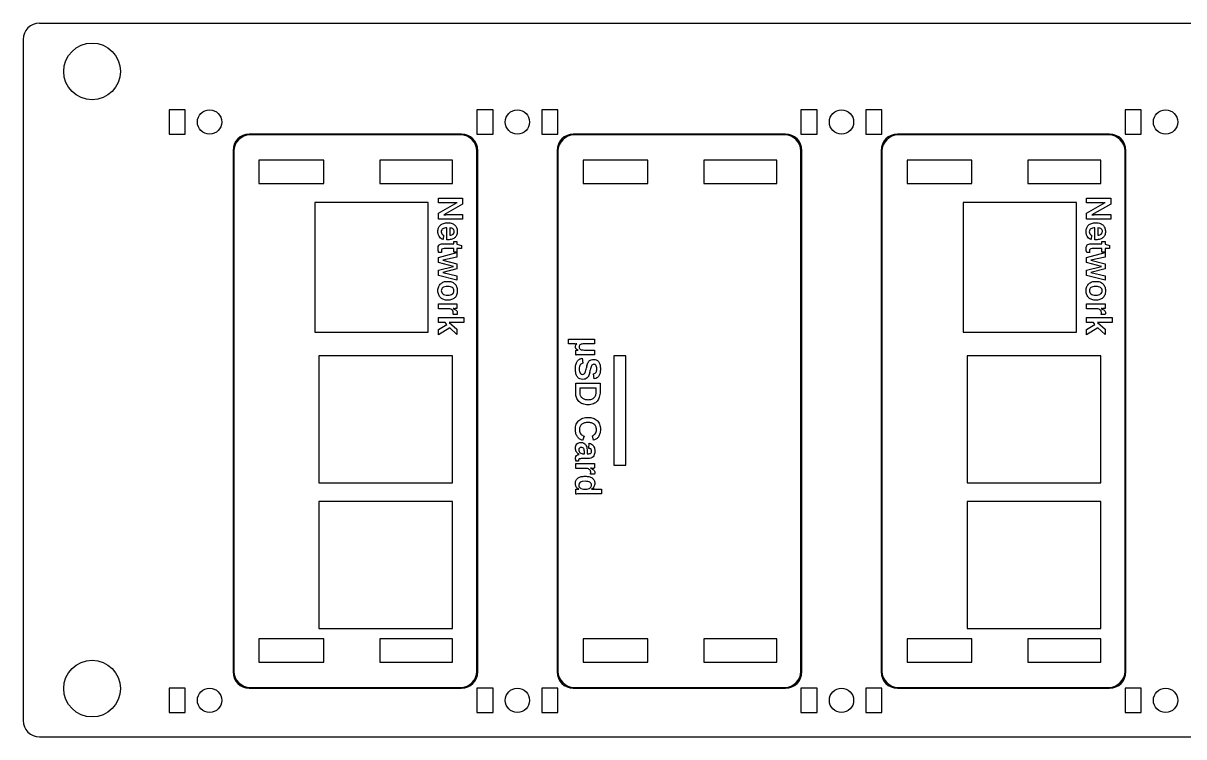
# Model space of a CAD drawing. Header units: millimetres. Extents: x 0 to 575, y 0 to 378.
# Drawn here: x 0 to 143.2, y 0 to 88.1 of the extents above; entities that cross this region are included whole.
import ezdxf

# ---------------------------------------------------------------- set-up
doc = ezdxf.new("R2010")
doc.units = ezdxf.units.MM
doc.layers.get('0').update_dxf_attribs({"color": 178, "true_color": 0x000000})
for name, color, linetype, true_color in [('cutout', 1, 'Continuous', 0xff0000), ('inner-cutout', 5, 'Continuous', 0x0000ff), ('outer-cutout', 6, 'Continuous', 0xff00ff), ('text', 3, 'Continuous', 0x00ff00)]:
    doc.layers.add(name, color=color, linetype=linetype, true_color=true_color)

msp = doc.modelspace()

# ---------------------------------------------------------------- linework, layer by layer
for p, q in [((2, 88.1), (480, 88.1)), ((0, 86.1), (0, 2)), ((2, 0), (480, 0))]:
    msp.add_line(p, q)
for centre, start, end in [((2, 86.1), 90, 180), ((2, 2), 180, 270)]:
    msp.add_arc(centre, 2, start, end)
at = {"layer": 'cutout'}
for p, q in [((20, 77.4), (18, 77.4)), ((18, 77.4), (18, 74.4)), ((20, 74.4), (20, 77.4)), ((58, 77.4), (56, 77.4)), ((56, 77.4), (56, 74.4)), ((58, 74.4), (58, 77.4)), ((66, 77.4), (64, 77.4)), ((64, 77.4), (64, 74.4)), ((66, 74.4), (66, 77.4)), ((98, 77.4), (96, 77.4)), ((96, 77.4), (96, 74.4)), ((98, 74.4), (98, 77.4)), ((106, 77.4), (104, 77.4)), ((104, 77.4), (104, 74.4)), ((106, 74.4), (106, 77.4)), ((138, 77.4), (136, 77.4)), ((136, 77.4), (136, 74.4)), ((138, 74.4), (138, 77.4)), ((18, 74.4), (20, 74.4)), ((54.1, 74.4), (27.9, 74.4)), ((56, 74.4), (58, 74.4)), ((64, 74.4), (66, 74.4)), ((94.1, 74.4), (67.9, 74.4)), ((96, 74.4), (98, 74.4)), ((104, 74.4), (106, 74.4)), ((134.1, 74.4), (107.9, 74.4)), ((136, 74.4), (138, 74.4)), ((25.9, 72.4), (25.9, 8)), ((56.1, 8), (56.1, 72.4)), ((65.9, 72.4), (65.9, 8)), ((96.1, 8), (96.1, 72.4)), ((105.9, 72.4), (105.9, 8)), ((136.1, 8), (136.1, 72.4)), ((20, 6), (18, 6)), ((18, 6), (18, 3)), ((20, 3), (20, 6)), ((27.9, 6), (54.1, 6)), ((58, 6), (56, 6)), ((56, 6), (56, 3)), ((58, 3), (58, 6)), ((66, 6), (64, 6)), ((64, 6), (64, 3)), ((66, 3), (66, 6)), ((67.9, 6), (94.1, 6)), ((98, 6), (96, 6)), ((96, 6), (96, 3)), ((98, 3), (98, 6)), ((106, 6), (104, 6)), ((104, 6), (104, 3)), ((106, 3), (106, 6)), ((107.9, 6), (134.1, 6)), ((138, 6), (136, 6)), ((136, 6), (136, 3)), ((138, 3), (138, 6)), ((18, 3), (20, 3)), ((56, 3), (58, 3)), ((64, 3), (66, 3)), ((96, 3), (98, 3)), ((104, 3), (106, 3)), ((136, 3), (138, 3))]:
    msp.add_line(p, q, dxfattribs=at)
for centre, radius in [((8.5, 82.15), 3.5), ((23, 75.9), 1.5), ((61, 75.9), 1.5), ((101, 75.9), 1.5), ((141, 75.9), 1.5), ((8.5, 5.95), 3.5), ((23, 4.5), 1.5), ((61, 4.5), 1.5), ((101, 4.5), 1.5), ((141, 4.5), 1.5)]:
    msp.add_circle(centre, radius, dxfattribs=at)
for centre, start, end in [((27.9, 72.4), 90, 180), ((54.1, 72.4), 0, 90), ((67.9, 72.4), 90, 180), ((94.1, 72.4), 0, 90), ((107.9, 72.4), 90, 180), ((134.1, 72.4), 0, 90), ((27.9, 8), 180, 270), ((54.1, 8), 270, 0), ((67.9, 8), 180, 270), ((94.1, 8), 270, 0), ((107.9, 8), 180, 270), ((134.1, 8), 270, 0)]:
    msp.add_arc(centre, 2, start, end, dxfattribs=at)
at = {"layer": 'inner-cutout', "lineweight": -3}
for p, q in [((37.1, 71.2), (29.1, 71.2)), ((29.1, 71.2), (29.1, 68.3)), ((37.1, 68.3), (37.1, 71.2)), ((53, 71.2), (44, 71.2)), ((44, 71.2), (44, 68.3)), ((53, 68.3), (53, 71.2)), ((77.1, 71.2), (69.1, 71.2)), ((69.1, 71.2), (69.1, 68.3)), ((77.1, 68.3), (77.1, 71.2)), ((93, 71.2), (84, 71.2)), ((84, 71.2), (84, 68.3)), ((93, 68.3), (93, 71.2)), ((117.1, 71.2), (109.1, 71.2)), ((109.1, 71.2), (109.1, 68.3)), ((117.1, 68.3), (117.1, 71.2)), ((133, 71.2), (124, 71.2)), ((124, 71.2), (124, 68.3)), ((133, 68.3), (133, 71.2)), ((29.1, 68.3), (37.1, 68.3)), ((44, 68.3), (53, 68.3)), ((69.1, 68.3), (77.1, 68.3)), ((84, 68.3), (93, 68.3)), ((109.1, 68.3), (117.1, 68.3)), ((124, 68.3), (133, 68.3)), ((37.1, 12.1), (29.1, 12.1)), ((29.1, 12.1), (29.1, 9.2)), ((37.1, 9.2), (37.1, 12.1)), ((53, 12.1), (44, 12.1)), ((44, 12.1), (44, 9.2)), ((53, 9.2), (53, 12.1)), ((77.1, 12.1), (69.1, 12.1)), ((69.1, 12.1), (69.1, 9.2)), ((77.1, 9.2), (77.1, 12.1)), ((93, 12.1), (84, 12.1)), ((84, 12.1), (84, 9.2)), ((93, 9.2), (93, 12.1)), ((117.1, 12.1), (109.1, 12.1)), ((109.1, 12.1), (109.1, 9.2)), ((117.1, 9.2), (117.1, 12.1)), ((133, 12.1), (124, 12.1)), ((124, 12.1), (124, 9.2)), ((133, 9.2), (133, 12.1)), ((29.1, 9.2), (37.1, 9.2)), ((44, 9.2), (53, 9.2)), ((69.1, 9.2), (77.1, 9.2)), ((84, 9.2), (93, 9.2)), ((109.1, 9.2), (117.1, 9.2)), ((124, 9.2), (133, 9.2))]:
    msp.add_line(p, q, dxfattribs=at)
at = {"layer": 'inner-cutout'}
for p, q in [((36, 65.95), (36, 49.95)), ((50, 65.95), (36, 65.95)), ((50, 49.95), (50, 65.95)), ((116, 65.95), (116, 49.95)), ((130, 65.95), (116, 65.95)), ((130, 49.95), (130, 65.95)), ((36, 49.95), (50, 49.95)), ((116, 49.95), (130, 49.95)), ((36.5, 47.05), (36.5, 31.35)), ((53, 47.05), (36.5, 47.05)), ((53, 31.35), (53, 47.05)), ((74.4, 47.05), (72.9, 47.05)), ((72.9, 47.05), (72.9, 33.55)), ((74.4, 33.55), (74.4, 47.05)), ((116.5, 47.05), (116.5, 31.35)), ((133, 47.05), (116.5, 47.05)), ((133, 31.35), (133, 47.05)), ((72.9, 33.55), (74.4, 33.55)), ((36.5, 31.35), (53, 31.35)), ((116.5, 31.35), (133, 31.35)), ((36.5, 29.05), (36.5, 13.35)), ((53, 29.05), (36.5, 29.05)), ((53, 13.35), (53, 29.05)), ((116.5, 29.05), (116.5, 13.35)), ((133, 29.05), (116.5, 29.05)), ((133, 13.35), (133, 29.05)), ((36.5, 13.35), (53, 13.35)), ((116.5, 13.35), (133, 13.35))]:
    msp.add_line(p, q, dxfattribs=at)
at = {"layer": 'outer-cutout', "lineweight": -3}
for p, q in [((54, 74.3), (28, 74.3)), ((94, 74.3), (68, 74.3)), ((134, 74.3), (108, 74.3)), ((26, 72.3), (26, 8.1)), ((56, 8.1), (56, 72.3)), ((66, 72.3), (66, 8.1)), ((96, 8.1), (96, 72.3)), ((106, 72.3), (106, 8.1)), ((136, 8.1), (136, 72.3)), ((28, 6.1), (54, 6.1)), ((68, 6.1), (94, 6.1)), ((108, 6.1), (134, 6.1))]:
    msp.add_line(p, q, dxfattribs=at)
for centre, start, end in [((28, 72.3), 90, 180), ((54, 72.3), 0, 90), ((68, 72.3), 90, 180), ((94, 72.3), 0, 90), ((108, 72.3), 90, 180), ((134, 72.3), 0, 90), ((28, 8.1), 180, 270), ((54, 8.1), 270, 0), ((68, 8.1), 180, 270), ((94, 8.1), 270, 0), ((108, 8.1), 180, 270), ((134, 8.1), 270, 0)]:
    msp.add_arc(centre, 2, start, end, dxfattribs=at)
at = {"layer": 'text'}
for p, q in [((51.24, 65.92), (51.24, 66.48)), ((51.24, 66.48), (54.24, 66.48)), ((51.24, 64.65), (53.55, 65.96)), ((53.01, 65.92), (51.24, 65.92)), ((54.24, 66.48), (54.24, 65.76)), ((131.24, 65.92), (131.24, 66.48)), ((131.24, 66.48), (134.24, 66.48)), ((131.24, 64.65), (133.55, 65.96)), ((133.01, 65.92), (131.24, 65.92)), ((134.24, 66.48), (134.24, 65.76)), ((51.24, 63.91), (51.24, 64.65)), ((54.24, 65.76), (51.91, 64.43)), ((52.49, 64.47), (54.24, 64.47)), ((54.24, 64.47), (54.24, 63.91)), ((131.24, 63.91), (131.24, 64.65)), ((134.24, 65.76), (131.91, 64.43)), ((132.49, 64.47), (134.24, 64.47)), ((134.24, 64.47), (134.24, 63.91)), ((54.24, 63.91), (51.24, 63.91)), ((134.24, 63.91), (131.24, 63.91)), ((51.87, 61.95), (51.82, 61.39)), ((52.27, 61.35), (52.27, 62.83)), ((52.65, 62.83), (52.65, 61.93)), ((131.87, 61.95), (131.82, 61.39)), ((132.27, 61.35), (132.27, 62.83)), ((132.65, 62.83), (132.65, 61.93)), ((51.78, 60.86), (53.14, 60.86)), ((53.14, 60.27), (51.94, 60.27)), ((52.29, 61.35), (52.27, 61.35)), ((53.14, 60.86), (53.14, 61.16)), ((53.14, 61.16), (53.54, 61.16)), ((53.14, 59.84), (53.14, 60.27)), ((53.54, 61.16), (53.54, 60.83)), ((53.54, 60.83), (54.08, 60.65)), ((54.08, 60.27), (53.54, 60.27)), ((53.54, 60.27), (53.54, 59.84)), ((54.08, 60.65), (54.08, 60.27)), ((131.78, 60.86), (133.14, 60.86)), ((133.14, 60.27), (131.94, 60.27)), ((132.29, 61.35), (132.27, 61.35)), ((133.14, 60.86), (133.14, 61.16)), ((133.14, 61.16), (133.54, 61.16)), ((133.14, 59.84), (133.14, 60.27)), ((133.54, 61.16), (133.54, 60.83)), ((133.54, 60.83), (134.08, 60.65)), ((134.08, 60.27), (133.54, 60.27)), ((133.54, 60.27), (133.54, 59.84)), ((134.08, 60.65), (134.08, 60.27)), ((51.24, 59.19), (53.54, 59.78)), ((51.24, 58.55), (51.24, 59.19)), ((51.64, 59.81), (51.27, 59.81)), ((53.54, 59.22), (51.78, 58.84)), ((51.78, 58.84), (53.54, 58.4)), ((53.54, 59.84), (53.14, 59.84)), ((53.54, 59.78), (53.54, 59.22)), ((131.24, 59.19), (133.54, 59.78)), ((131.24, 58.55), (131.24, 59.19)), ((131.64, 59.81), (131.27, 59.81)), ((133.54, 59.22), (131.78, 58.84)), ((131.78, 58.84), (133.54, 58.4)), ((133.54, 59.84), (133.14, 59.84)), ((133.54, 59.78), (133.54, 59.22)), ((53.11, 58.07), (51.24, 58.55)), ((51.24, 57.61), (53.11, 58.07)), ((51.24, 56.97), (51.24, 57.61)), ((53.54, 57.76), (51.78, 57.32)), ((51.78, 57.32), (53.54, 56.92)), ((53.54, 58.4), (53.54, 57.76)), ((133.11, 58.07), (131.24, 58.55)), ((131.24, 57.61), (133.11, 58.07)), ((131.24, 56.97), (131.24, 57.61)), ((133.54, 57.76), (131.78, 57.32)), ((131.78, 57.32), (133.54, 56.92)), ((133.54, 58.4), (133.54, 57.76)), ((53.54, 56.37), (51.24, 56.97)), ((53.54, 56.92), (53.54, 56.37)), ((133.54, 56.37), (131.24, 56.97)), ((133.54, 56.92), (133.54, 56.37)), ((51.24, 53.45), (53, 53.45)), ((51.24, 52.85), (51.24, 53.45)), ((53.54, 53.47), (53.54, 52.89)), ((131.24, 53.45), (133, 53.45)), ((131.24, 52.85), (131.24, 53.45)), ((133.54, 53.47), (133.54, 52.89)), ((52.37, 52.85), (51.24, 52.85)), ((51.24, 51.15), (51.24, 51.75)), ((51.24, 51.75), (54.4, 51.75)), ((53.05, 52.87), (53.05, 52.86)), ((53.55, 52.12), (53.05, 52.12)), ((54.4, 51.75), (54.4, 51.15)), ((132.37, 52.85), (131.24, 52.85)), ((131.24, 51.15), (131.24, 51.75)), ((131.24, 51.75), (134.4, 51.75)), ((133.05, 52.87), (133.05, 52.86)), ((133.55, 52.12), (133.05, 52.12)), ((134.4, 51.75), (134.4, 51.15)), ((52.1, 51.15), (51.24, 51.15)), ((51.24, 50.28), (52.28, 50.89)), ((52.64, 50.49), (51.24, 49.62)), ((51.24, 49.62), (51.24, 50.28)), ((52.28, 50.89), (52.1, 51.15)), ((54.4, 51.15), (52.59, 51.15)), ((52.59, 51.15), (53.54, 50.33)), ((53.54, 49.68), (52.64, 50.49)), ((53.54, 50.33), (53.54, 49.68)), ((132.1, 51.15), (131.24, 51.15)), ((131.24, 50.28), (132.28, 50.89)), ((132.64, 50.49), (131.24, 49.62)), ((131.24, 49.62), (131.24, 50.28)), ((132.28, 50.89), (132.1, 51.15)), ((134.4, 51.15), (132.59, 51.15)), ((132.59, 51.15), (133.54, 50.33)), ((133.54, 49.68), (132.64, 50.49)), ((133.54, 50.33), (133.54, 49.68)), ((67.29, 48.5), (67.29, 49.1)), ((67.29, 49.1), (70.5, 49.1)), ((70.5, 49.1), (70.5, 48.5)), ((68.1, 48.5), (67.29, 48.5)), ((68.2, 47.13), (68.2, 47.71)), ((68.35, 48.5), (68.35, 48.51)), ((68.51, 47.73), (68.51, 47.74)), ((70.5, 48.5), (69.22, 48.5)), ((69.27, 47.75), (70.5, 47.75)), ((70.5, 47.75), (70.5, 47.15)), ((70.5, 47.15), (68.72, 47.15)), ((68.98, 46.74), (69.08, 46.13)), ((70.49, 44.21), (70.41, 44.82)), ((68.2, 42.45), (68.2, 43.66)), ((68.2, 43.66), (71.2, 43.66)), ((70.71, 43.04), (68.69, 43.04)), ((68.69, 43.04), (68.69, 42.5)), ((70.71, 42.59), (70.71, 43.04)), ((71.2, 43.66), (71.2, 42.58)), ((69.22, 37.12), (69.02, 36.58)), ((69.83, 35.61), (69.86, 36.24)), ((70.41, 36.62), (70.26, 37.17)), ((68.61, 34.86), (68.61, 34.87)), ((69.15, 34.93), (69.27, 34.93)), ((69.27, 34.93), (69.26, 35.24)), ((69.59, 35.43), (69.6, 34.93)), ((69.6, 34.93), (69.71, 34.93)), ((68.2, 33.74), (69.96, 33.74)), ((68.2, 33.14), (68.2, 33.74)), ((69.33, 33.14), (68.2, 33.14)), ((68.55, 34.01), (68.23, 34.01)), ((69.72, 34.34), (68.88, 34.34)), ((70.01, 33.16), (70.01, 33.15)), ((70.5, 33.76), (70.5, 33.19)), ((70.52, 32.42), (70.02, 32.42)), ((68.2, 29.97), (68.2, 30.55)), ((68.57, 30.58), (68.57, 30.59)), ((70.14, 30.59), (70.14, 30.58)), ((70.52, 30.59), (71.36, 30.59)), ((71.36, 30.59), (71.36, 29.99)), ((71.36, 29.99), (68.7, 29.99))]:
    msp.add_line(p, q, dxfattribs=at)
for centre, radius, start, end in [((52.32, 77.16), 11.27, 275.2777, 276.2362), ((132.32, 77.16), 11.27, 275.2777, 276.2362), ((50.88, 52.6), 2.22, 347.5268, 350.5807), ((52.79, 61.91), 9.05, 272.3985, 273.3362), ((130.88, 52.6), 2.22, 347.5268, 350.5807), ((132.79, 61.91), 9.05, 272.3985, 273.3362), ((68.1, 55.28), 6.77, 269.9947, 270.9953), ((68.72, 35.76), 11.39, 90.0146, 90.7676), ((84.56, 42.06), 15.45, 165.9628, 166.9375), ((57.7, 47.9), 12.57, 346.5921, 347.8947), ((69.11, 34.33), 0.927, 188.5294, 193.8919), ((52.74, 30.3), 15.93, 13.4983, 13.8521), ((69.75, 42.21), 9.05, 272.3985, 273.3362), ((69.1, 53.51), 20.38, 273.3164, 273.7036), ((67.85, 32.9), 2.22, 347.5268, 350.5807), ((68.64, 27.66), 2.92, 93.2884, 95.509), ((70.3, 36.83), 6.24, 270.0193, 271.0368), ((70.52, 24.35), 6.23, 90.0206, 91.0379)]:
    msp.add_arc(centre, radius, start, end, dxfattribs=at)
for points in [[(53.18, 65.92), (53.12, 65.92), (53.06, 65.92), (53.01, 65.92)], [(53.36, 65.94), (53.3, 65.93), (53.25, 65.93), (53.18, 65.92)], [(133.18, 65.92), (133.12, 65.92), (133.06, 65.92), (133.01, 65.92)], [(133.36, 65.94), (133.3, 65.93), (133.25, 65.93), (133.18, 65.92)], [(52.09, 64.45), (52.15, 64.46), (52.21, 64.46), (52.28, 64.47)], [(52.28, 64.47), (52.35, 64.47), (52.42, 64.47), (52.49, 64.47)], [(132.09, 64.45), (132.15, 64.46), (132.21, 64.46), (132.28, 64.47)], [(132.28, 64.47), (132.35, 64.47), (132.42, 64.47), (132.49, 64.47)], [(51.27, 62.83), (51.32, 62.96), (51.39, 63.08), (51.49, 63.17)], [(51.49, 63.17), (51.59, 63.26), (51.72, 63.33), (51.87, 63.38)], [(51.87, 63.38), (52.02, 63.43), (52.2, 63.46), (52.4, 63.46)], [(51.91, 64.43), (51.97, 64.44), (52.03, 64.45), (52.09, 64.45)], [(52.4, 63.46), (52.62, 63.46), (52.8, 63.43), (52.95, 63.37)], [(52.95, 63.37), (53.1, 63.31), (53.23, 63.23), (53.32, 63.13)], [(53.32, 63.13), (53.41, 63.03), (53.48, 62.92), (53.52, 62.79)], [(131.27, 62.83), (131.32, 62.96), (131.39, 63.08), (131.49, 63.17)], [(131.49, 63.17), (131.59, 63.26), (131.72, 63.33), (131.87, 63.38)], [(131.87, 63.38), (132.02, 63.43), (132.2, 63.46), (132.4, 63.46)], [(131.91, 64.43), (131.97, 64.44), (132.03, 64.45), (132.09, 64.45)], [(132.4, 63.46), (132.62, 63.46), (132.8, 63.43), (132.95, 63.37)], [(132.95, 63.37), (133.1, 63.31), (133.23, 63.23), (133.32, 63.13)], [(133.32, 63.13), (133.41, 63.03), (133.48, 62.92), (133.52, 62.79)], [(51.19, 62.38), (51.19, 62.55), (51.22, 62.7), (51.27, 62.83)], [(51.25, 61.97), (51.21, 62.08), (51.19, 62.22), (51.19, 62.38)], [(51.41, 61.68), (51.35, 61.76), (51.29, 61.85), (51.25, 61.97)], [(51.61, 61.49), (51.54, 61.54), (51.47, 61.6), (51.41, 61.68)], [(51.65, 62.57), (51.61, 62.51), (51.59, 62.44), (51.59, 62.35)], [(51.59, 62.35), (51.59, 62.25), (51.62, 62.16), (51.66, 62.09)], [(51.79, 62.72), (51.73, 62.68), (51.68, 62.63), (51.65, 62.57)], [(51.66, 62.09), (51.71, 62.03), (51.77, 61.98), (51.87, 61.95)], [(52, 62.81), (51.92, 62.79), (51.85, 62.76), (51.79, 62.72)], [(52.27, 62.83), (52.18, 62.83), (52.09, 62.82), (52, 62.81)], [(52.9, 62.79), (52.83, 62.81), (52.75, 62.82), (52.65, 62.83)], [(52.65, 61.93), (52.83, 61.94), (52.97, 61.99), (53.07, 62.07)], [(53.08, 62.69), (53.03, 62.73), (52.97, 62.76), (52.9, 62.79)], [(53.07, 62.07), (53.16, 62.14), (53.21, 62.25), (53.21, 62.38)], [(53.17, 62.55), (53.15, 62.61), (53.12, 62.65), (53.08, 62.69)], [(53.21, 62.38), (53.21, 62.44), (53.19, 62.5), (53.17, 62.55)], [(53.49, 61.91), (53.42, 61.78), (53.34, 61.67), (53.22, 61.59)], [(53.58, 62.37), (53.58, 62.19), (53.55, 62.04), (53.49, 61.91)], [(53.52, 62.79), (53.56, 62.66), (53.58, 62.52), (53.58, 62.37)], [(131.19, 62.38), (131.19, 62.55), (131.22, 62.7), (131.27, 62.83)], [(131.25, 61.97), (131.21, 62.08), (131.19, 62.22), (131.19, 62.38)], [(131.41, 61.68), (131.35, 61.76), (131.29, 61.85), (131.25, 61.97)], [(131.61, 61.49), (131.54, 61.54), (131.47, 61.6), (131.41, 61.68)], [(131.65, 62.57), (131.61, 62.51), (131.59, 62.44), (131.59, 62.35)], [(131.59, 62.35), (131.59, 62.25), (131.62, 62.16), (131.66, 62.09)], [(131.79, 62.72), (131.73, 62.68), (131.68, 62.63), (131.65, 62.57)], [(131.66, 62.09), (131.71, 62.03), (131.77, 61.98), (131.87, 61.95)], [(132, 62.81), (131.92, 62.79), (131.85, 62.76), (131.79, 62.72)], [(132.27, 62.83), (132.18, 62.83), (132.09, 62.82), (132, 62.81)], [(132.9, 62.79), (132.83, 62.81), (132.75, 62.82), (132.65, 62.83)], [(132.65, 61.93), (132.83, 61.94), (132.97, 61.99), (133.07, 62.07)], [(133.08, 62.69), (133.03, 62.73), (132.97, 62.76), (132.9, 62.79)], [(133.07, 62.07), (133.16, 62.14), (133.21, 62.25), (133.21, 62.38)], [(133.17, 62.55), (133.15, 62.61), (133.12, 62.65), (133.08, 62.69)], [(133.21, 62.38), (133.21, 62.44), (133.19, 62.5), (133.17, 62.55)], [(133.49, 61.91), (133.42, 61.78), (133.34, 61.67), (133.22, 61.59)], [(133.58, 62.37), (133.58, 62.19), (133.55, 62.04), (133.49, 61.91)], [(133.52, 62.79), (133.56, 62.66), (133.58, 62.52), (133.58, 62.37)], [(51.2, 60.32), (51.2, 60.49), (51.25, 60.63), (51.34, 60.72)], [(51.22, 60.04), (51.2, 60.13), (51.2, 60.22), (51.2, 60.32)], [(51.34, 60.72), (51.44, 60.82), (51.58, 60.86), (51.78, 60.86)], [(51.82, 61.39), (51.75, 61.41), (51.68, 61.45), (51.61, 61.49)], [(51.69, 60.21), (51.64, 60.17), (51.61, 60.1), (51.61, 60.01)], [(51.94, 60.27), (51.83, 60.27), (51.74, 60.25), (51.69, 60.21)], [(52.81, 61.41), (52.66, 61.37), (52.48, 61.35), (52.29, 61.35)], [(53.22, 61.59), (53.11, 61.51), (52.97, 61.45), (52.81, 61.41)], [(131.2, 60.32), (131.2, 60.49), (131.25, 60.63), (131.34, 60.72)], [(131.22, 60.04), (131.2, 60.13), (131.2, 60.22), (131.2, 60.32)], [(131.34, 60.72), (131.44, 60.82), (131.58, 60.86), (131.78, 60.86)], [(131.82, 61.39), (131.75, 61.41), (131.68, 61.45), (131.61, 61.49)], [(131.69, 60.21), (131.64, 60.17), (131.61, 60.1), (131.61, 60.01)], [(131.94, 60.27), (131.83, 60.27), (131.74, 60.25), (131.69, 60.21)], [(132.81, 61.41), (132.66, 61.37), (132.48, 61.35), (132.29, 61.35)], [(133.22, 61.59), (133.11, 61.51), (132.97, 61.45), (132.81, 61.41)], [(51.27, 59.81), (51.25, 59.88), (51.23, 59.96), (51.22, 60.04)], [(51.61, 60.01), (51.61, 59.97), (51.61, 59.94), (51.62, 59.91)], [(51.62, 59.91), (51.62, 59.88), (51.63, 59.85), (51.64, 59.81)], [(131.27, 59.81), (131.25, 59.88), (131.23, 59.96), (131.22, 60.04)], [(131.61, 60.01), (131.61, 59.97), (131.61, 59.94), (131.62, 59.91)], [(131.62, 59.91), (131.62, 59.88), (131.63, 59.85), (131.64, 59.81)], [(51.28, 55.58), (51.34, 55.72), (51.42, 55.84), (51.53, 55.94)], [(51.53, 55.94), (51.63, 56.03), (51.76, 56.11), (51.9, 56.16)], [(51.9, 56.16), (52.05, 56.21), (52.21, 56.23), (52.39, 56.23)], [(52.39, 56.23), (52.56, 56.23), (52.72, 56.21), (52.87, 56.16)], [(52.87, 56.16), (53.01, 56.11), (53.14, 56.04), (53.24, 55.94)], [(53.24, 55.94), (53.35, 55.85), (53.43, 55.73), (53.49, 55.58)], [(131.28, 55.58), (131.34, 55.72), (131.42, 55.84), (131.53, 55.94)], [(131.53, 55.94), (131.63, 56.03), (131.76, 56.11), (131.9, 56.16)], [(131.9, 56.16), (132.05, 56.21), (132.21, 56.23), (132.39, 56.23)], [(132.39, 56.23), (132.56, 56.23), (132.72, 56.21), (132.87, 56.16)], [(132.87, 56.16), (133.01, 56.11), (133.14, 56.04), (133.24, 55.94)], [(133.24, 55.94), (133.35, 55.85), (133.43, 55.73), (133.49, 55.58)], [(51.19, 55.08), (51.19, 55.27), (51.22, 55.43), (51.28, 55.58)], [(51.28, 54.57), (51.22, 54.71), (51.19, 54.88), (51.19, 55.08)], [(51.53, 54.2), (51.42, 54.3), (51.34, 54.42), (51.28, 54.57)], [(51.65, 55.3), (51.62, 55.23), (51.6, 55.16), (51.6, 55.09)], [(51.6, 55.09), (51.6, 55), (51.62, 54.92), (51.65, 54.85)], [(51.79, 55.46), (51.73, 55.42), (51.68, 55.36), (51.65, 55.3)], [(51.65, 54.85), (51.68, 54.78), (51.73, 54.72), (51.79, 54.68)], [(52.03, 55.57), (51.93, 55.54), (51.85, 55.51), (51.79, 55.46)], [(51.79, 54.68), (51.85, 54.63), (51.93, 54.59), (52.03, 54.57)], [(52.39, 55.6), (52.25, 55.6), (52.13, 55.59), (52.03, 55.57)], [(52.03, 54.57), (52.13, 54.55), (52.25, 54.53), (52.39, 54.53)], [(52.98, 55.46), (52.86, 55.56), (52.66, 55.6), (52.39, 55.6)], [(52.39, 54.53), (52.66, 54.53), (52.86, 54.58), (52.99, 54.67)], [(53.17, 55.06), (53.17, 55.23), (53.11, 55.37), (52.98, 55.46)], [(52.99, 54.67), (53.11, 54.76), (53.17, 54.89), (53.17, 55.06)], [(53.49, 54.54), (53.43, 54.39), (53.35, 54.27), (53.24, 54.18)], [(53.49, 55.58), (53.55, 55.43), (53.58, 55.26), (53.58, 55.07)], [(53.58, 55.07), (53.58, 54.86), (53.55, 54.68), (53.49, 54.54)], [(131.19, 55.08), (131.19, 55.27), (131.22, 55.43), (131.28, 55.58)], [(131.28, 54.57), (131.22, 54.71), (131.19, 54.88), (131.19, 55.08)], [(131.53, 54.2), (131.42, 54.3), (131.34, 54.42), (131.28, 54.57)], [(131.65, 55.3), (131.62, 55.23), (131.6, 55.16), (131.6, 55.09)], [(131.6, 55.09), (131.6, 55), (131.62, 54.92), (131.65, 54.85)], [(131.79, 55.46), (131.73, 55.42), (131.68, 55.36), (131.65, 55.3)], [(131.65, 54.85), (131.68, 54.78), (131.73, 54.72), (131.79, 54.68)], [(132.03, 55.57), (131.93, 55.54), (131.85, 55.51), (131.79, 55.46)], [(131.79, 54.68), (131.85, 54.63), (131.93, 54.59), (132.03, 54.57)], [(132.39, 55.6), (132.25, 55.6), (132.13, 55.59), (132.03, 55.57)], [(132.03, 54.57), (132.13, 54.55), (132.25, 54.53), (132.39, 54.53)], [(132.98, 55.46), (132.86, 55.56), (132.66, 55.6), (132.39, 55.6)], [(132.39, 54.53), (132.66, 54.53), (132.86, 54.58), (132.99, 54.67)], [(133.17, 55.06), (133.17, 55.23), (133.11, 55.37), (132.98, 55.46)], [(132.99, 54.67), (133.11, 54.76), (133.17, 54.89), (133.17, 55.06)], [(133.49, 54.54), (133.43, 54.39), (133.35, 54.27), (133.24, 54.18)], [(133.49, 55.58), (133.55, 55.43), (133.58, 55.26), (133.58, 55.07)], [(133.58, 55.07), (133.58, 54.86), (133.55, 54.68), (133.49, 54.54)], [(51.91, 53.98), (51.76, 54.03), (51.63, 54.1), (51.53, 54.2)], [(52.39, 53.91), (52.21, 53.91), (52.05, 53.93), (51.91, 53.98)], [(52.87, 53.97), (52.72, 53.93), (52.56, 53.91), (52.39, 53.91)], [(53.24, 54.18), (53.14, 54.09), (53.01, 54.02), (52.87, 53.97)], [(53, 53.45), (53.05, 53.45), (53.1, 53.45), (53.16, 53.45)], [(53.16, 53.45), (53.21, 53.45), (53.26, 53.45), (53.32, 53.45)], [(53.32, 53.45), (53.37, 53.46), (53.41, 53.46), (53.45, 53.46)], [(53.45, 53.46), (53.49, 53.46), (53.52, 53.46), (53.54, 53.47)], [(131.91, 53.98), (131.76, 54.03), (131.63, 54.1), (131.53, 54.2)], [(132.39, 53.91), (132.21, 53.91), (132.05, 53.93), (131.91, 53.98)], [(132.87, 53.97), (132.72, 53.93), (132.56, 53.91), (132.39, 53.91)], [(133.24, 54.18), (133.14, 54.09), (133.01, 54.02), (132.87, 53.97)], [(133, 53.45), (133.05, 53.45), (133.1, 53.45), (133.16, 53.45)], [(133.16, 53.45), (133.21, 53.45), (133.26, 53.45), (133.32, 53.45)], [(133.32, 53.45), (133.37, 53.46), (133.41, 53.46), (133.45, 53.46)], [(133.45, 53.46), (133.49, 53.46), (133.52, 53.46), (133.54, 53.47)], [(52.9, 52.73), (52.78, 52.81), (52.6, 52.85), (52.37, 52.85)], [(53.08, 52.38), (53.08, 52.53), (53.02, 52.64), (52.9, 52.73)], [(53.17, 52.87), (53.12, 52.87), (53.08, 52.87), (53.05, 52.87)], [(53.05, 52.86), (53.13, 52.83), (53.21, 52.8), (53.27, 52.77)], [(53.07, 52.24), (53.08, 52.28), (53.08, 52.32), (53.08, 52.38)], [(53.27, 52.77), (53.34, 52.74), (53.39, 52.7), (53.44, 52.66)], [(53.45, 52.89), (53.41, 52.88), (53.36, 52.88), (53.31, 52.88)], [(53.44, 52.66), (53.49, 52.62), (53.52, 52.57), (53.55, 52.52)], [(53.54, 52.89), (53.52, 52.89), (53.49, 52.89), (53.45, 52.89)], [(53.55, 52.52), (53.57, 52.46), (53.58, 52.39), (53.58, 52.31)], [(53.57, 52.2), (53.57, 52.17), (53.56, 52.14), (53.55, 52.12)], [(53.58, 52.31), (53.58, 52.27), (53.58, 52.24), (53.57, 52.2)], [(132.9, 52.73), (132.78, 52.81), (132.6, 52.85), (132.37, 52.85)], [(133.08, 52.38), (133.08, 52.53), (133.02, 52.64), (132.9, 52.73)], [(133.17, 52.87), (133.12, 52.87), (133.08, 52.87), (133.05, 52.87)], [(133.05, 52.86), (133.13, 52.83), (133.21, 52.8), (133.27, 52.77)], [(133.07, 52.24), (133.08, 52.28), (133.08, 52.32), (133.08, 52.38)], [(133.27, 52.77), (133.34, 52.74), (133.39, 52.7), (133.44, 52.66)], [(133.45, 52.89), (133.41, 52.88), (133.36, 52.88), (133.31, 52.88)], [(133.44, 52.66), (133.49, 52.62), (133.52, 52.57), (133.55, 52.52)], [(133.54, 52.89), (133.52, 52.89), (133.49, 52.89), (133.45, 52.89)], [(133.55, 52.52), (133.57, 52.46), (133.58, 52.39), (133.58, 52.31)], [(133.57, 52.2), (133.57, 52.17), (133.56, 52.14), (133.55, 52.12)], [(133.58, 52.31), (133.58, 52.27), (133.58, 52.24), (133.57, 52.2)], [(68.16, 48.17), (68.16, 48.24), (68.17, 48.31), (68.21, 48.37)], [(68.17, 48.04), (68.16, 48.08), (68.16, 48.12), (68.16, 48.17)], [(68.23, 47.92), (68.2, 47.96), (68.18, 48), (68.17, 48.04)], [(68.2, 47.71), (68.23, 47.71), (68.28, 47.72), (68.33, 47.72)], [(68.21, 48.37), (68.24, 48.42), (68.29, 48.47), (68.35, 48.5)], [(68.35, 48.51), (68.3, 48.51), (68.26, 48.5), (68.22, 48.5)], [(68.33, 47.83), (68.29, 47.86), (68.25, 47.89), (68.23, 47.92)], [(68.51, 47.74), (68.44, 47.77), (68.38, 47.79), (68.33, 47.83)], [(68.33, 47.72), (68.39, 47.73), (68.45, 47.73), (68.51, 47.73)], [(68.65, 48.31), (68.63, 48.26), (68.61, 48.2), (68.61, 48.13)], [(68.61, 48.13), (68.61, 48.06), (68.63, 48), (68.66, 47.95)], [(68.78, 48.42), (68.72, 48.4), (68.68, 48.36), (68.65, 48.31)], [(68.66, 47.95), (68.69, 47.9), (68.74, 47.86), (68.79, 47.83)], [(68.97, 48.48), (68.9, 48.47), (68.83, 48.45), (68.78, 48.42)], [(68.79, 47.83), (68.85, 47.8), (68.92, 47.78), (69, 47.77)], [(69.22, 48.5), (69.12, 48.5), (69.04, 48.5), (68.97, 48.48)], [(69, 47.77), (69.08, 47.76), (69.17, 47.75), (69.27, 47.75)], [(68.16, 45.41), (68.16, 45.61), (68.18, 45.79), (68.21, 45.94)], [(68.29, 47.14), (68.25, 47.14), (68.22, 47.14), (68.2, 47.13)], [(68.21, 45.94), (68.25, 46.09), (68.3, 46.22), (68.37, 46.33)], [(68.42, 47.15), (68.37, 47.14), (68.33, 47.14), (68.29, 47.14)], [(68.37, 46.33), (68.44, 46.44), (68.52, 46.53), (68.63, 46.6)], [(68.57, 47.15), (68.51, 47.15), (68.46, 47.15), (68.42, 47.15)], [(68.63, 46.6), (68.73, 46.66), (68.85, 46.71), (68.98, 46.74)], [(68.75, 45.92), (68.71, 45.87), (68.68, 45.8), (68.66, 45.71)], [(68.9, 46.06), (68.84, 46.03), (68.8, 45.98), (68.75, 45.92)], [(69.08, 46.13), (69.01, 46.12), (68.95, 46.09), (68.9, 46.06)], [(69.57, 45.81), (69.59, 45.9), (69.62, 45.98), (69.65, 46.05)], [(69.65, 46.05), (69.68, 46.13), (69.72, 46.2), (69.76, 46.27)], [(69.76, 46.27), (69.8, 46.34), (69.85, 46.4), (69.91, 46.44)], [(69.91, 46.44), (69.97, 46.49), (70.04, 46.53), (70.12, 46.56)], [(70.12, 46.56), (70.2, 46.59), (70.3, 46.6), (70.41, 46.6)], [(70.26, 45.94), (70.21, 45.9), (70.17, 45.85), (70.14, 45.79)], [(70.44, 45.99), (70.37, 45.99), (70.31, 45.97), (70.26, 45.94)], [(70.41, 46.6), (70.56, 46.6), (70.68, 46.57), (70.79, 46.51)], [(70.58, 45.96), (70.54, 45.98), (70.49, 45.99), (70.44, 45.99)], [(70.69, 45.87), (70.66, 45.91), (70.62, 45.94), (70.58, 45.96)], [(70.77, 45.69), (70.75, 45.77), (70.73, 45.83), (70.69, 45.87)], [(70.79, 46.51), (70.9, 46.45), (70.98, 46.37), (71.05, 46.26)], [(71.05, 46.26), (71.12, 46.16), (71.17, 46.03), (71.2, 45.89)], [(71.2, 45.89), (71.23, 45.74), (71.24, 45.58), (71.24, 45.41)], [(68.22, 44.83), (68.18, 45), (68.16, 45.19), (68.16, 45.41)], [(68.41, 44.43), (68.33, 44.54), (68.27, 44.67), (68.22, 44.83)], [(68.69, 44.2), (68.58, 44.25), (68.49, 44.33), (68.41, 44.43)], [(68.66, 45.71), (68.64, 45.62), (68.63, 45.52), (68.63, 45.4)], [(68.63, 45.4), (68.63, 45.18), (68.66, 45.02), (68.73, 44.91)], [(68.73, 44.91), (68.79, 44.8), (68.89, 44.74), (69.03, 44.74)], [(69.03, 44.74), (69.11, 44.74), (69.18, 44.76), (69.23, 44.81)], [(69.23, 44.81), (69.28, 44.85), (69.33, 44.91), (69.36, 44.99)], [(69.36, 44.99), (69.39, 45.06), (69.42, 45.15), (69.45, 45.25)], [(69.45, 45.25), (69.47, 45.35), (69.49, 45.45), (69.51, 45.56)], [(69.74, 44.49), (69.7, 44.42), (69.65, 44.35), (69.59, 44.3)], [(69.85, 44.72), (69.82, 44.64), (69.79, 44.56), (69.74, 44.49)], [(69.93, 44.99), (69.91, 44.89), (69.88, 44.81), (69.85, 44.72)], [(70.06, 45.56), (70.04, 45.47), (70.02, 45.37), (69.99, 45.27)], [(70.14, 45.79), (70.11, 45.72), (70.08, 45.65), (70.06, 45.56)], [(70.41, 44.82), (70.54, 44.85), (70.64, 44.91), (70.7, 45.01)], [(70.7, 45.01), (70.77, 45.1), (70.8, 45.24), (70.8, 45.42)], [(70.8, 45.42), (70.8, 45.53), (70.79, 45.62), (70.77, 45.69)], [(71.06, 44.55), (71, 44.46), (70.92, 44.38), (70.82, 44.33)], [(71.2, 44.9), (71.17, 44.76), (71.12, 44.65), (71.06, 44.55)], [(71.24, 45.41), (71.24, 45.21), (71.23, 45.04), (71.2, 44.9)], [(69.06, 44.13), (68.93, 44.13), (68.8, 44.15), (68.69, 44.2)], [(69.37, 44.17), (69.28, 44.14), (69.18, 44.13), (69.06, 44.13)], [(69.59, 44.3), (69.53, 44.25), (69.45, 44.2), (69.37, 44.17)], [(70.82, 44.33), (70.73, 44.27), (70.62, 44.23), (70.49, 44.21)], [(68.3, 41.88), (68.23, 42.05), (68.2, 42.25), (68.2, 42.45)], [(68.59, 41.41), (68.46, 41.54), (68.36, 41.7), (68.3, 41.88)], [(68.69, 42.5), (68.69, 42.38), (68.71, 42.26), (68.75, 42.15)], [(68.75, 42.15), (68.8, 42.05), (68.86, 41.95), (68.95, 41.87)], [(68.95, 41.87), (69.04, 41.8), (69.14, 41.73), (69.27, 41.69)], [(69.27, 41.69), (69.4, 41.65), (69.55, 41.62), (69.72, 41.62)], [(69.72, 41.62), (69.9, 41.62), (70.05, 41.65), (70.17, 41.69)], [(70.17, 41.69), (70.3, 41.74), (70.4, 41.81), (70.48, 41.89)], [(70.48, 41.89), (70.56, 41.98), (70.62, 42.08), (70.66, 42.2)], [(70.66, 42.2), (70.7, 42.32), (70.71, 42.45), (70.71, 42.59)], [(71.11, 41.94), (71.05, 41.74), (70.97, 41.58), (70.84, 41.44)], [(71.2, 42.58), (71.2, 42.35), (71.17, 42.13), (71.11, 41.94)], [(69.06, 41.1), (68.87, 41.18), (68.72, 41.28), (68.59, 41.41)], [(69.72, 40.99), (69.47, 40.99), (69.25, 41.03), (69.06, 41.1)], [(70.38, 41.11), (70.2, 41.03), (69.98, 40.99), (69.72, 40.99)], [(70.84, 41.44), (70.72, 41.29), (70.57, 41.19), (70.38, 41.11)], [(68.27, 38.59), (68.35, 38.78), (68.46, 38.94), (68.6, 39.06)], [(68.6, 39.06), (68.74, 39.19), (68.9, 39.28), (69.09, 39.34)], [(69.28, 38.75), (69.16, 38.71), (69.04, 38.66), (68.95, 38.59)], [(69.09, 39.34), (69.28, 39.4), (69.49, 39.43), (69.71, 39.43)], [(69.71, 38.8), (69.56, 38.8), (69.41, 38.78), (69.28, 38.75)], [(69.71, 39.43), (69.95, 39.43), (70.16, 39.4), (70.35, 39.34)], [(70.14, 38.75), (70.01, 38.78), (69.87, 38.8), (69.71, 38.8)], [(70.47, 38.59), (70.38, 38.66), (70.27, 38.71), (70.14, 38.75)], [(70.35, 39.34), (70.54, 39.28), (70.7, 39.19), (70.83, 39.06)], [(70.83, 39.06), (70.96, 38.94), (71.07, 38.79), (71.14, 38.6)], [(68.16, 37.91), (68.16, 38.17), (68.2, 38.4), (68.27, 38.59)], [(68.23, 37.4), (68.18, 37.54), (68.16, 37.72), (68.16, 37.91)], [(68.42, 37.02), (68.34, 37.12), (68.28, 37.25), (68.23, 37.4)], [(68.73, 38.32), (68.68, 38.2), (68.65, 38.07), (68.65, 37.91)], [(68.65, 37.91), (68.65, 37.8), (68.67, 37.69), (68.7, 37.61)], [(68.7, 37.61), (68.73, 37.52), (68.78, 37.45), (68.83, 37.38)], [(68.95, 38.59), (68.86, 38.52), (68.78, 38.43), (68.73, 38.32)], [(68.83, 37.38), (68.89, 37.32), (68.95, 37.27), (69.02, 37.23)], [(70.26, 37.17), (70.32, 37.19), (70.38, 37.22), (70.44, 37.26)], [(70.44, 37.26), (70.5, 37.3), (70.55, 37.35), (70.6, 37.42)], [(70.68, 38.32), (70.63, 38.43), (70.56, 38.52), (70.47, 38.59)], [(70.6, 37.42), (70.65, 37.48), (70.68, 37.55), (70.71, 37.64)], [(70.75, 37.93), (70.75, 38.08), (70.73, 38.21), (70.68, 38.32)], [(70.71, 37.64), (70.74, 37.72), (70.75, 37.82), (70.75, 37.93)], [(71.18, 37.43), (71.14, 37.28), (71.08, 37.15), (71.01, 37.05)], [(71.14, 38.6), (71.21, 38.41), (71.24, 38.19), (71.24, 37.94)], [(71.24, 37.94), (71.24, 37.75), (71.22, 37.57), (71.18, 37.43)], [(68.16, 35.63), (68.16, 35.74), (68.17, 35.84), (68.2, 35.93)], [(68.2, 35.93), (68.23, 36.01), (68.28, 36.09), (68.34, 36.15)], [(68.34, 36.15), (68.4, 36.21), (68.47, 36.26), (68.56, 36.29)], [(68.7, 36.75), (68.59, 36.82), (68.5, 36.91), (68.42, 37.02)], [(68.56, 36.29), (68.64, 36.32), (68.74, 36.34), (68.85, 36.34)], [(69.02, 36.58), (68.91, 36.62), (68.8, 36.68), (68.7, 36.75)], [(68.85, 36.34), (68.99, 36.34), (69.1, 36.32), (69.2, 36.27)], [(69.02, 37.23), (69.08, 37.19), (69.15, 37.15), (69.22, 37.12)], [(69.2, 36.27), (69.29, 36.22), (69.36, 36.16), (69.42, 36.07)], [(69.42, 36.07), (69.48, 35.99), (69.52, 35.89), (69.55, 35.78)], [(69.86, 36.24), (69.96, 36.22), (70.06, 36.19), (70.14, 36.14)], [(70.14, 36.14), (70.22, 36.1), (70.29, 36.03), (70.35, 35.95)], [(70.35, 35.95), (70.42, 35.87), (70.46, 35.77), (70.5, 35.66)], [(70.75, 36.78), (70.64, 36.71), (70.53, 36.65), (70.41, 36.62)], [(71.01, 37.05), (70.94, 36.94), (70.85, 36.85), (70.75, 36.78)], [(68.28, 35.18), (68.2, 35.3), (68.16, 35.45), (68.16, 35.63)], [(68.17, 34.4), (68.17, 34.55), (68.21, 34.66), (68.29, 34.73)], [(68.18, 34.29), (68.18, 34.32), (68.17, 34.36), (68.17, 34.4)], [(68.61, 34.87), (68.47, 34.95), (68.36, 35.05), (68.28, 35.18)], [(68.29, 34.73), (68.36, 34.8), (68.47, 34.85), (68.61, 34.86)], [(68.65, 35.64), (68.6, 35.59), (68.57, 35.52), (68.57, 35.44)], [(68.57, 35.44), (68.57, 35.36), (68.59, 35.29), (68.62, 35.23)], [(68.62, 35.23), (68.66, 35.17), (68.7, 35.12), (68.75, 35.07)], [(68.9, 35.72), (68.79, 35.72), (68.71, 35.69), (68.65, 35.64)], [(68.75, 35.07), (68.81, 35.03), (68.87, 34.99), (68.94, 34.97)], [(69.09, 35.68), (69.04, 35.7), (68.98, 35.72), (68.9, 35.72)], [(68.94, 34.97), (69.01, 34.95), (69.08, 34.93), (69.15, 34.93)], [(69.2, 35.57), (69.17, 35.62), (69.14, 35.65), (69.09, 35.68)], [(69.25, 35.42), (69.24, 35.48), (69.22, 35.53), (69.2, 35.57)], [(69.26, 35.24), (69.26, 35.3), (69.25, 35.37), (69.25, 35.42)], [(69.55, 35.78), (69.57, 35.67), (69.59, 35.56), (69.59, 35.43)], [(69.71, 34.93), (69.8, 34.93), (69.87, 34.94), (69.92, 34.96)], [(70.08, 34.4), (69.97, 34.36), (69.86, 34.34), (69.72, 34.34)], [(69.99, 35.57), (69.95, 35.59), (69.9, 35.6), (69.83, 35.61)], [(69.92, 34.96), (69.98, 34.97), (70.03, 34.99), (70.06, 35.02)], [(70.09, 35.5), (70.07, 35.53), (70.03, 35.56), (69.99, 35.57)], [(70.06, 35.02), (70.1, 35.05), (70.12, 35.09), (70.14, 35.13)], [(70.33, 34.58), (70.26, 34.5), (70.18, 34.44), (70.08, 34.4)], [(70.14, 35.4), (70.13, 35.44), (70.12, 35.48), (70.09, 35.5)], [(70.16, 35.27), (70.16, 35.32), (70.15, 35.36), (70.14, 35.4)], [(70.14, 35.13), (70.15, 35.17), (70.16, 35.22), (70.16, 35.27)], [(70.49, 34.86), (70.46, 34.75), (70.4, 34.65), (70.33, 34.58)], [(70.55, 35.25), (70.55, 35.1), (70.53, 34.97), (70.49, 34.86)], [(70.5, 35.66), (70.53, 35.54), (70.55, 35.4), (70.55, 35.25)], [(68.19, 34.2), (68.19, 34.22), (68.18, 34.25), (68.18, 34.29)], [(68.56, 34.24), (68.55, 34.22), (68.54, 34.19), (68.54, 34.15)], [(68.54, 34.15), (68.54, 34.1), (68.55, 34.06), (68.55, 34.01)], [(68.63, 34.3), (68.6, 34.29), (68.58, 34.27), (68.56, 34.24)], [(68.74, 34.33), (68.69, 34.32), (68.66, 34.31), (68.63, 34.3)], [(68.88, 34.34), (68.83, 34.34), (68.78, 34.33), (68.74, 34.33)], [(69.87, 33.02), (69.75, 33.1), (69.57, 33.14), (69.33, 33.14)], [(70.05, 32.67), (70.05, 32.82), (69.99, 32.94), (69.87, 33.02)], [(69.96, 33.74), (70.01, 33.74), (70.07, 33.74), (70.12, 33.74)], [(70.13, 33.16), (70.08, 33.16), (70.04, 33.16), (70.01, 33.16)], [(70.01, 33.15), (70.1, 33.12), (70.17, 33.09), (70.24, 33.06)], [(70.12, 33.74), (70.18, 33.74), (70.23, 33.75), (70.28, 33.75)], [(70.24, 33.06), (70.3, 33.03), (70.36, 33), (70.4, 32.96)], [(70.28, 33.75), (70.33, 33.75), (70.38, 33.75), (70.42, 33.75)], [(70.4, 32.96), (70.45, 32.92), (70.49, 32.87), (70.51, 32.81)], [(70.42, 33.75), (70.46, 33.75), (70.49, 33.76), (70.5, 33.76)], [(70.5, 33.19), (70.49, 33.19), (70.46, 33.18), (70.42, 33.18)], [(68.16, 31.33), (68.16, 31.47), (68.19, 31.6), (68.25, 31.7)], [(68.25, 31.7), (68.31, 31.81), (68.39, 31.9), (68.5, 31.96)], [(68.5, 31.96), (68.6, 32.03), (68.73, 32.08), (68.87, 32.12)], [(69.35, 31.54), (68.83, 31.54), (68.57, 31.39), (68.57, 31.07)], [(68.87, 32.12), (69.02, 32.15), (69.18, 32.17), (69.35, 32.17)], [(69.35, 32.17), (69.52, 32.17), (69.68, 32.15), (69.83, 32.12)], [(69.71, 31.51), (69.61, 31.53), (69.49, 31.54), (69.35, 31.54)], [(69.83, 32.12), (69.98, 32.08), (70.1, 32.03), (70.21, 31.96)], [(70.04, 32.53), (70.05, 32.57), (70.05, 32.62), (70.05, 32.67)], [(70.21, 31.96), (70.31, 31.88), (70.4, 31.79), (70.46, 31.68)], [(70.46, 31.68), (70.52, 31.57), (70.55, 31.44), (70.55, 31.28)], [(70.51, 32.81), (70.54, 32.76), (70.55, 32.69), (70.55, 32.6)], [(70.54, 32.5), (70.53, 32.46), (70.53, 32.43), (70.52, 32.42)], [(70.55, 32.6), (70.55, 32.57), (70.55, 32.53), (70.54, 32.5)], [(68.25, 30.88), (68.19, 31.01), (68.16, 31.15), (68.16, 31.33)], [(68.2, 30.55), (68.21, 30.55), (68.23, 30.56), (68.26, 30.56)], [(68.57, 30.59), (68.43, 30.66), (68.32, 30.76), (68.25, 30.88)], [(68.26, 30.56), (68.29, 30.56), (68.32, 30.57), (68.36, 30.57)], [(68.47, 30.58), (68.51, 30.58), (68.54, 30.58), (68.57, 30.58)], [(68.57, 31.07), (68.57, 31.01), (68.58, 30.95), (68.6, 30.89)], [(68.6, 30.89), (68.63, 30.83), (68.67, 30.78), (68.73, 30.73)], [(68.73, 30.73), (68.8, 30.69), (68.88, 30.65), (68.98, 30.62)], [(68.98, 30.62), (69.08, 30.59), (69.21, 30.58), (69.36, 30.58)], [(69.36, 30.58), (69.52, 30.58), (69.64, 30.59), (69.74, 30.62)], [(69.95, 31.42), (69.89, 31.46), (69.81, 31.49), (69.71, 31.51)], [(69.74, 30.62), (69.84, 30.65), (69.92, 30.69), (69.98, 30.73)], [(70.09, 31.27), (70.07, 31.33), (70.02, 31.38), (69.95, 31.42)], [(69.98, 30.73), (70.04, 30.78), (70.08, 30.83), (70.1, 30.89)], [(70.14, 31.07), (70.14, 31.15), (70.12, 31.21), (70.09, 31.27)], [(70.1, 30.89), (70.13, 30.95), (70.14, 31.01), (70.14, 31.07)], [(70.33, 30.71), (70.27, 30.66), (70.21, 30.62), (70.14, 30.59)], [(70.14, 30.58), (70.15, 30.58), (70.17, 30.58), (70.2, 30.58)], [(70.2, 30.58), (70.23, 30.58), (70.26, 30.58), (70.3, 30.58)], [(70.45, 30.87), (70.42, 30.81), (70.38, 30.76), (70.33, 30.71)], [(70.52, 31.06), (70.51, 31), (70.48, 30.93), (70.45, 30.87)], [(70.55, 31.28), (70.55, 31.21), (70.54, 31.13), (70.52, 31.06)], [(68.4, 29.98), (68.32, 29.98), (68.25, 29.97), (68.2, 29.97)], [(68.7, 29.99), (68.59, 29.99), (68.49, 29.99), (68.4, 29.98)]]:
    msp.add_open_spline(points, degree=3, dxfattribs=at)

doc.saveas('drawing.dxf')
